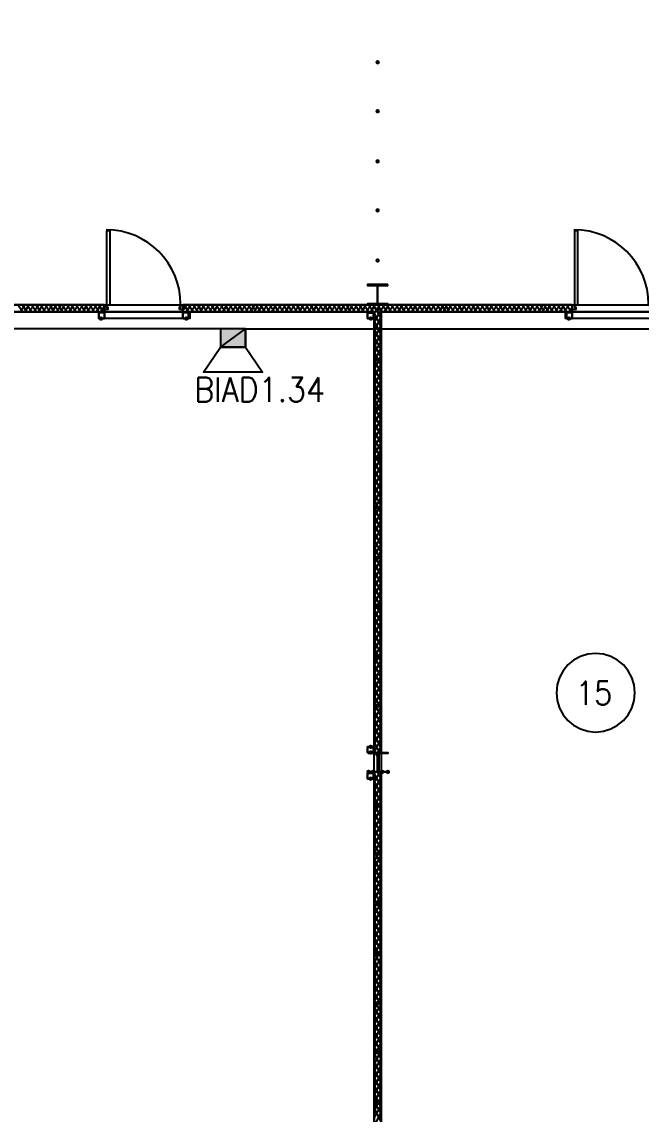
# Model space of a CAD drawing. Header units: millimetres. Extents: x 0 to 420, y 0 to 297.
# Drawn here: x 124.69 to 147.72, y 108.82 to 149.42 of the extents above; entities that cross this region are included whole.
import ezdxf

# ---------------------------------------------------------------- set-up
doc = ezdxf.new("R2010")
doc.units = ezdxf.units.MM
doc.layers.get('0').update_dxf_attribs({"linetype": 'CONTINUOUS'})
doc.styles.get("Standard").update_dxf_attribs({"font": 'STANDARD'})

msp = doc.modelspace()

# ---------------------------------------------------------------- hatches: boundary and pattern name
at = {"true_color": 0x000007}
for points in [[(138.006667, 147.912667), (137.981796, 147.852871), (137.922, 147.828), (137.862204, 147.852871), (137.837333, 147.912667), (137.862204, 147.972462), (137.922, 147.997333), (137.981796, 147.972463)], [(138.006667, 146.092333), (137.981796, 146.032537), (137.922, 146.007667), (137.862204, 146.032537), (137.837333, 146.092333), (137.862204, 146.152129), (137.922, 146.177), (137.981796, 146.152129)], [(138.006667, 144.229667), (137.981796, 144.169871), (137.922, 144.145), (137.862204, 144.169871), (137.837333, 144.229667), (137.862204, 144.289462), (137.922, 144.314333), (137.981796, 144.289463)], [(138.006667, 142.409333), (137.981796, 142.349537), (137.922, 142.324667), (137.862204, 142.349537), (137.837333, 142.409333), (137.862204, 142.469129), (137.922, 142.494), (137.981796, 142.469129)], [(138.006667, 140.546667), (137.981796, 140.486871), (137.922, 140.462), (137.862204, 140.486871), (137.837333, 140.546667), (137.862204, 140.606462), (137.922, 140.631333), (137.981796, 140.606463)], [(127.719667, 138.387667), (127.694796, 138.327871), (127.635, 138.303), (127.575204, 138.327871), (127.550333, 138.387667), (127.575204, 138.447462), (127.635, 138.472333), (127.694796, 138.447463)], [(130.894667, 138.387667), (130.869796, 138.327871), (130.81, 138.303), (130.750204, 138.327871), (130.725333, 138.387667), (130.750204, 138.447462), (130.81, 138.472333), (130.869796, 138.447463)], [(137.752667, 138.387667), (137.727796, 138.327871), (137.668, 138.303), (137.608204, 138.327871), (137.583333, 138.387667), (137.608204, 138.447462), (137.668, 138.472333), (137.727796, 138.447463)], [(138.006667, 138.726333), (137.981796, 138.666537), (137.922, 138.641667), (137.862204, 138.666537), (137.837333, 138.726333), (137.862204, 138.786129), (137.922, 138.811), (137.981796, 138.786129)], [(145.118667, 138.387667), (145.093796, 138.327871), (145.034, 138.303), (144.974204, 138.327871), (144.949333, 138.387667), (144.974204, 138.447462), (145.034, 138.472333), (145.093796, 138.447463)], [(138.006667, 136.863667), (137.981796, 136.803871), (137.922, 136.779), (137.862204, 136.803871), (137.837333, 136.863667), (137.862204, 136.923462), (137.922, 136.948333), (137.981796, 136.923463)], [(138.006667, 135.043333), (137.981796, 134.983537), (137.922, 134.958667), (137.862204, 134.983537), (137.837333, 135.043333), (137.862204, 135.103129), (137.922, 135.128), (137.981796, 135.103129)], [(138.006667, 133.180667), (137.981796, 133.120871), (137.922, 133.096), (137.862204, 133.120871), (137.837333, 133.180667), (137.862204, 133.240462), (137.922, 133.265333), (137.981796, 133.240463)], [(138.006667, 131.360333), (137.981796, 131.300538), (137.922, 131.275667), (137.862204, 131.300538), (137.837333, 131.360333), (137.862204, 131.420129), (137.922, 131.445), (137.981796, 131.420129)], [(138.006667, 129.497667), (137.981796, 129.437871), (137.922, 129.413), (137.862204, 129.437871), (137.837333, 129.497667), (137.862204, 129.557462), (137.922, 129.582333), (137.981796, 129.557463)], [(138.006667, 127.677333), (137.981796, 127.617537), (137.922, 127.592667), (137.862204, 127.617537), (137.837333, 127.677333), (137.862204, 127.737129), (137.922, 127.762), (137.981796, 127.737129)], [(138.006667, 125.814667), (137.981796, 125.754871), (137.922, 125.73), (137.862204, 125.754871), (137.837333, 125.814667), (137.862204, 125.874462), (137.922, 125.899333), (137.981796, 125.874463)], [(138.006667, 123.994333), (137.981796, 123.934537), (137.922, 123.909667), (137.862204, 123.934537), (137.837333, 123.994333), (137.862204, 124.054129), (137.922, 124.079), (137.981796, 124.054129)], [(137.752667, 122.470333), (137.727796, 122.410538), (137.668, 122.385667), (137.608204, 122.410538), (137.583333, 122.470333), (137.608204, 122.530129), (137.668, 122.555), (137.727796, 122.530129)], [(137.752667, 122.258667), (137.727796, 122.198871), (137.668, 122.174), (137.608204, 122.198871), (137.583333, 122.258667), (137.608204, 122.318462), (137.668, 122.343333), (137.727796, 122.318463)], [(138.006667, 122.174), (137.981796, 122.114204), (137.922, 122.089333), (137.862204, 122.114204), (137.837333, 122.174), (137.862204, 122.233796), (137.922, 122.258667), (137.981796, 122.233796)], [(137.668, 121.539), (137.643129, 121.479204), (137.583333, 121.454333), (137.523537, 121.479204), (137.498667, 121.539), (137.523537, 121.598796), (137.583333, 121.623667), (137.643129, 121.598796)], [(137.837333, 121.539), (137.812463, 121.479204), (137.752667, 121.454333), (137.692871, 121.479204), (137.668, 121.539), (137.692871, 121.598796), (137.752667, 121.623667), (137.812462, 121.598796)], [(138.176, 121.539), (138.151129, 121.479204), (138.091333, 121.454333), (138.031538, 121.479204), (138.006667, 121.539), (138.031537, 121.598796), (138.091333, 121.623667), (138.151129, 121.598796)], [(138.387667, 121.539), (138.362796, 121.479204), (138.303, 121.454333), (138.243204, 121.479204), (138.218333, 121.539), (138.243204, 121.598796), (138.303, 121.623667), (138.362796, 121.598796)], [(137.752667, 121.285), (137.727796, 121.225204), (137.668, 121.200333), (137.608204, 121.225204), (137.583333, 121.285), (137.608204, 121.344796), (137.668, 121.369667), (137.727796, 121.344796)], [(138.006667, 120.311333), (137.981796, 120.251537), (137.922, 120.226667), (137.862204, 120.251537), (137.837333, 120.311333), (137.862204, 120.371129), (137.922, 120.396), (137.981796, 120.371129)], [(138.006667, 118.491), (137.981796, 118.431204), (137.922, 118.406333), (137.862204, 118.431204), (137.837333, 118.491), (137.862204, 118.550796), (137.922, 118.575667), (137.981796, 118.550796)], [(138.006667, 116.628333), (137.981796, 116.568537), (137.922, 116.543667), (137.862204, 116.568537), (137.837333, 116.628333), (137.862204, 116.688129), (137.922, 116.713), (137.981796, 116.688129)], [(138.006667, 114.808), (137.981796, 114.748204), (137.922, 114.723333), (137.862204, 114.748204), (137.837333, 114.808), (137.862204, 114.867796), (137.922, 114.892667), (137.981796, 114.867796)], [(138.006667, 112.945333), (137.981796, 112.885538), (137.922, 112.860667), (137.862204, 112.885538), (137.837333, 112.945333), (137.862204, 113.005129), (137.922, 113.03), (137.981796, 113.005129)], [(138.006667, 111.125), (137.981796, 111.065204), (137.922, 111.040333), (137.862204, 111.065204), (137.837333, 111.125), (137.862204, 111.184796), (137.922, 111.209667), (137.981796, 111.184796)], [(138.006667, 109.262333), (137.981796, 109.202538), (137.922, 109.177667), (137.862204, 109.202538), (137.837333, 109.262333), (137.862204, 109.322129), (137.922, 109.347), (137.981796, 109.322129)]]:
    msp.add_hatch(color=0, dxfattribs=at).paths.add_polyline_path(points, flags=0)
at = {"true_color": 0x000052}
h = msp.add_hatch(color=0, dxfattribs=at)
h.paths.add_polyline_path([(133.011333, 137.329333), (132.08, 137.329333), (133.011333, 138.006667)], flags=0)
h.paths.add_polyline_path([(132.08, 137.329333), (133.011333, 138.006667), (132.08, 138.006667)], flags=0)

# ---------------------------------------------------------------- linework, layer by layer
at = {"color": 0, "true_color": 0x000005}
for points in [[(133.011334, 138.006666), (237.236001, 138.006666), (243.924667, 138.006666), (243.924667, 144.060333), (260.942667, 144.060333), (260.942667, 138.006666), (372.745, 138.006666), (372.745, 186.732333), (265.091334, 186.732333), (258.487334, 186.732333), (258.487334, 163.279666), (257.979334, 163.279666), (257.979334, 181.017333), (251.079001, 181.017333), (240.453334, 181.017333), (240.453334, 202.988333), (236.177667, 202.988333), (235.204001, 202.988333), (222.800334, 202.988333), (222.800334, 186.732333), (125.560668, 186.732333)], [(132.080001, 138.006666), (120.311335, 138.006666), (120.311335, 142.493999)]]:
    msp.add_lwpolyline(points, dxfattribs=at)
at = {"color": 0, "true_color": 0x000008}
msp.add_lwpolyline([(121.200333, 186.012667), (121.200333, 138.895667), (242.654667, 138.895667), (242.654667, 186.012667)], close=True, dxfattribs=at)
at = {"color": 0, "true_color": 0x000007}
for points in [[(130.598333, 138.916833), (130.584018, 139.200342), (130.542, 139.47566), (130.473674, 139.741395), (130.380432, 139.996151), (130.26367, 140.238537), (130.124781, 140.467157), (129.965158, 140.680619), (129.786195, 140.877528), (129.589286, 141.056491), (129.375824, 141.216114), (129.147204, 141.355004), (128.904818, 141.471766), (128.650061, 141.565007), (128.384327, 141.633333), (128.109009, 141.675351), (127.8255, 141.689667)], [(147.997333, 138.916833), (147.983018, 139.200342), (147.941, 139.47566), (147.872674, 139.741395), (147.779432, 139.996151), (147.66267, 140.238537), (147.523781, 140.467157), (147.364158, 140.680619), (147.185195, 140.877528), (146.988286, 141.056491), (146.774824, 141.216114), (146.546204, 141.355004), (146.303818, 141.471766), (146.049061, 141.565007), (145.783327, 141.633333), (145.508009, 141.675351), (145.2245, 141.689667)], [(137.583333, 139.657667), (137.583333, 139.615333)], [(137.752667, 139.657667), (137.752667, 139.615333)], [(137.922, 139.657667), (137.922, 138.895667)], [(138.091333, 139.657667), (138.091333, 139.615333)], [(138.260667, 139.657667), (138.260667, 139.615333)], [(127.762, 138.895667), (121.200333, 138.895667)], [(124.714, 138.641667), (124.544667, 138.895667)], [(124.629333, 138.641667), (124.798667, 138.895667)], [(124.883333, 138.641667), (124.714, 138.895667)], [(124.798667, 138.641667), (124.968, 138.895667)], [(125.052667, 138.641667), (124.883333, 138.895667)], [(124.968, 138.641667), (125.137333, 138.895667)], [(125.222, 138.641667), (125.052667, 138.895667)], [(125.137333, 138.641667), (125.306667, 138.895667)], [(125.391333, 138.641667), (125.222, 138.895667)], [(125.306667, 138.641667), (125.476, 138.895667)], [(125.560667, 138.641667), (125.391333, 138.895667)], [(125.476, 138.641667), (125.645333, 138.895667)], [(125.73, 138.641667), (125.560667, 138.895667)], [(125.645333, 138.641667), (125.814667, 138.895667)], [(125.899333, 138.641667), (125.73, 138.895667)], [(125.814667, 138.641667), (125.984, 138.895667)], [(126.068667, 138.641667), (125.899333, 138.895667)], [(125.984, 138.641667), (126.153333, 138.895667)], [(126.195667, 138.641667), (126.068667, 138.895667)], [(126.153333, 138.641667), (126.280333, 138.895667)], [(126.365, 138.641667), (126.195667, 138.895667)], [(126.280333, 138.641667), (126.449667, 138.895667)], [(126.534333, 138.641667), (126.365, 138.895667)], [(126.449667, 138.641667), (126.619, 138.895667)], [(126.703667, 138.641667), (126.534333, 138.895667)], [(126.619, 138.641667), (126.788333, 138.895667)], [(126.873, 138.641667), (126.703667, 138.895667)], [(126.788333, 138.641667), (126.957667, 138.895667)], [(127.042333, 138.641667), (126.873, 138.895667)], [(126.957667, 138.641667), (127.127, 138.895667)], [(127.211667, 138.641667), (127.042333, 138.895667)], [(127.127, 138.641667), (127.296333, 138.895667)], [(127.381, 138.641667), (127.211667, 138.895667)], [(127.296333, 138.641667), (127.465667, 138.895667)], [(127.550333, 138.641667), (127.381, 138.895667)], [(127.465667, 138.641667), (127.635, 138.895667)], [(127.719667, 138.641667), (127.550333, 138.895667)], [(127.635, 138.641667), (127.762, 138.853333)], [(127.762, 138.853333), (127.719667, 138.895667)], [(127.762, 138.895667), (127.762, 138.726333), (127.762, 138.641667)], [(127.762, 138.641667), (127.762, 138.726333), (127.762, 138.895667), (127.762, 138.726333)], [(130.683, 138.684), (130.81, 138.895667)], [(130.683, 138.895667), (130.683, 138.726333), (130.683, 138.641667)], [(130.683, 138.641667), (130.683, 138.726333), (130.683, 138.895667), (130.683, 138.726333)], [(145.161, 138.895667), (130.683, 138.895667)], [(130.894667, 138.641667), (130.725333, 138.895667)], [(130.81, 138.641667), (130.979333, 138.895667)], [(131.064, 138.641667), (130.894667, 138.895667)], [(130.979333, 138.641667), (131.148667, 138.895667)], [(131.233333, 138.641667), (131.064, 138.895667)], [(131.148667, 138.641667), (131.318, 138.895667)], [(131.402667, 138.641667), (131.233333, 138.895667)], [(131.318, 138.641667), (131.487333, 138.895667)], [(131.572, 138.641667), (131.402667, 138.895667)], [(131.487333, 138.641667), (131.656667, 138.895667)], [(131.741333, 138.641667), (131.572, 138.895667)], [(131.656667, 138.641667), (131.826, 138.895667)], [(131.910667, 138.641667), (131.741333, 138.895667)], [(131.826, 138.641667), (131.995333, 138.895667)], [(132.08, 138.641667), (131.910667, 138.895667)], [(131.995333, 138.641667), (132.164667, 138.895667)], [(132.249333, 138.641667), (132.08, 138.895667)], [(132.164667, 138.641667), (132.334, 138.895667)], [(132.418667, 138.641667), (132.249333, 138.895667)], [(132.334, 138.641667), (132.503333, 138.895667)], [(132.588, 138.641667), (132.418667, 138.895667)], [(132.503333, 138.641667), (132.672667, 138.895667)], [(132.757333, 138.641667), (132.588, 138.895667)], [(132.672667, 138.641667), (132.842, 138.895667)], [(132.926667, 138.641667), (132.757333, 138.895667)], [(132.842, 138.641667), (133.011333, 138.895667)], [(133.096, 138.641667), (132.926667, 138.895667)], [(133.011333, 138.641667), (133.180667, 138.895667)], [(133.265333, 138.641667), (133.096, 138.895667)], [(133.180667, 138.641667), (133.35, 138.895667)], [(133.392333, 138.641667), (133.265333, 138.895667)], [(133.35, 138.641667), (133.477, 138.895667)], [(133.561667, 138.641667), (133.392333, 138.895667)], [(133.477, 138.641667), (133.646333, 138.895667)], [(133.731, 138.641667), (133.561667, 138.895667)], [(133.646333, 138.641667), (133.815667, 138.895667)], [(133.900333, 138.641667), (133.731, 138.895667)], [(133.815667, 138.641667), (133.985, 138.895667)], [(134.069667, 138.641667), (133.900333, 138.895667)], [(133.985, 138.641667), (134.154333, 138.895667)], [(134.239, 138.641667), (134.069667, 138.895667)], [(134.154333, 138.641667), (134.323667, 138.895667)], [(134.408333, 138.641667), (134.239, 138.895667)], [(134.323667, 138.641667), (134.493, 138.895667)], [(134.577667, 138.641667), (134.408333, 138.895667)], [(134.493, 138.641667), (134.662333, 138.895667)], [(134.747, 138.641667), (134.577667, 138.895667)], [(134.662333, 138.641667), (134.831667, 138.895667)], [(134.916333, 138.641667), (134.747, 138.895667)], [(134.831667, 138.641667), (135.001, 138.895667)], [(135.085667, 138.641667), (134.916333, 138.895667)], [(135.001, 138.641667), (135.170333, 138.895667)], [(135.255, 138.641667), (135.085667, 138.895667)], [(135.170333, 138.641667), (135.339667, 138.895667)], [(135.424333, 138.641667), (135.255, 138.895667)], [(135.339667, 138.641667), (135.509, 138.895667)], [(135.593667, 138.641667), (135.424333, 138.895667)], [(135.509, 138.641667), (135.678333, 138.895667)], [(135.763, 138.641667), (135.593667, 138.895667)], [(135.678333, 138.641667), (135.847667, 138.895667)], [(135.932333, 138.641667), (135.763, 138.895667)], [(135.847667, 138.641667), (136.017, 138.895667)], [(136.101667, 138.641667), (135.932333, 138.895667)], [(136.017, 138.641667), (136.186333, 138.895667)], [(136.271, 138.641667), (136.101667, 138.895667)], [(136.186333, 138.641667), (136.355667, 138.895667)], [(136.440333, 138.641667), (136.271, 138.895667)], [(136.355667, 138.641667), (136.525, 138.895667)], [(136.609667, 138.641667), (136.440333, 138.895667)], [(136.525, 138.641667), (136.694333, 138.895667)], [(136.779, 138.641667), (136.609667, 138.895667)], [(136.694333, 138.641667), (136.863667, 138.895667)], [(136.906, 138.641667), (136.779, 138.895667)], [(136.863667, 138.641667), (136.990667, 138.895667)], [(137.075333, 138.641667), (136.906, 138.895667)], [(136.990667, 138.641667), (137.16, 138.895667)], [(137.244667, 138.641667), (137.075333, 138.895667)], [(137.16, 138.641667), (137.329333, 138.895667)], [(137.414, 138.641667), (137.244667, 138.895667)], [(137.329333, 138.641667), (137.498667, 138.895667)], [(137.583333, 138.641667), (137.414, 138.895667)], [(137.498667, 138.641667), (137.668, 138.895667)], [(137.583333, 138.938), (137.583333, 138.895667)], [(137.752667, 138.641667), (137.583333, 138.895667)], [(137.668, 138.641667), (137.837333, 138.895667)], [(137.752667, 138.938), (137.752667, 138.895667)], [(137.922, 138.641667), (137.752667, 138.895667)], [(137.837333, 138.641667), (138.006667, 138.895667)], [(138.091333, 138.641667), (137.922, 138.895667)], [(138.006667, 138.641667), (138.176, 138.895667)], [(138.091333, 138.938), (138.091333, 138.895667)], [(138.260667, 138.641667), (138.091333, 138.895667)], [(138.176, 138.641667), (138.345333, 138.895667)], [(138.260667, 138.938), (138.260667, 138.895667)], [(138.43, 138.641667), (138.260667, 138.895667)], [(138.345333, 138.641667), (138.514667, 138.895667)], [(138.599333, 138.641667), (138.43, 138.895667)], [(138.514667, 138.641667), (138.684, 138.895667)], [(138.768667, 138.641667), (138.599333, 138.895667)], [(138.684, 138.641667), (138.853333, 138.895667)], [(138.938, 138.641667), (138.768667, 138.895667)], [(138.853333, 138.641667), (139.022667, 138.895667)], [(139.107333, 138.641667), (138.938, 138.895667)], [(139.022667, 138.641667), (139.192, 138.895667)], [(139.276667, 138.641667), (139.107333, 138.895667)], [(139.192, 138.641667), (139.361333, 138.895667)], [(139.446, 138.641667), (139.276667, 138.895667)], [(139.361333, 138.641667), (139.530667, 138.895667)], [(139.615333, 138.641667), (139.446, 138.895667)], [(139.530667, 138.641667), (139.7, 138.895667)], [(139.784667, 138.641667), (139.615333, 138.895667)], [(139.7, 138.641667), (139.869333, 138.895667)], [(139.954, 138.641667), (139.784667, 138.895667)], [(139.869333, 138.641667), (140.038667, 138.895667)], [(140.123333, 138.641667), (139.954, 138.895667)], [(140.038667, 138.641667), (140.208, 138.895667)], [(140.292667, 138.641667), (140.123333, 138.895667)], [(140.208, 138.641667), (140.377333, 138.895667)], [(140.462, 138.641667), (140.292667, 138.895667)], [(140.377333, 138.641667), (140.504333, 138.895667)], [(140.589, 138.641667), (140.462, 138.895667)], [(140.504333, 138.641667), (140.673667, 138.895667)], [(140.758333, 138.641667), (140.589, 138.895667)], [(140.673667, 138.641667), (140.843, 138.895667)], [(140.927667, 138.641667), (140.758333, 138.895667)], [(140.843, 138.641667), (141.012333, 138.895667)], [(141.097, 138.641667), (140.927667, 138.895667)], [(141.012333, 138.641667), (141.181667, 138.895667)], [(141.266333, 138.641667), (141.097, 138.895667)], [(141.181667, 138.641667), (141.351, 138.895667)], [(141.435667, 138.641667), (141.266333, 138.895667)], [(141.351, 138.641667), (141.520333, 138.895667)], [(141.605, 138.641667), (141.435667, 138.895667)], [(141.520333, 138.641667), (141.689667, 138.895667)], [(141.774333, 138.641667), (141.605, 138.895667)], [(141.689667, 138.641667), (141.859, 138.895667)], [(141.943667, 138.641667), (141.774333, 138.895667)], [(141.859, 138.641667), (142.028333, 138.895667)], [(142.113, 138.641667), (141.943667, 138.895667)], [(142.028333, 138.641667), (142.197667, 138.895667)], [(142.282333, 138.641667), (142.113, 138.895667)], [(142.197667, 138.641667), (142.367, 138.895667)], [(142.451667, 138.641667), (142.282333, 138.895667)], [(142.367, 138.641667), (142.536333, 138.895667)], [(142.621, 138.641667), (142.451667, 138.895667)], [(142.536333, 138.641667), (142.705667, 138.895667)], [(142.790333, 138.641667), (142.621, 138.895667)], [(142.705667, 138.641667), (142.875, 138.895667)], [(142.959667, 138.641667), (142.790333, 138.895667)], [(142.875, 138.641667), (143.044333, 138.895667)], [(143.129, 138.641667), (142.959667, 138.895667)], [(143.044333, 138.641667), (143.213667, 138.895667)], [(143.298333, 138.641667), (143.129, 138.895667)], [(143.213667, 138.641667), (143.383, 138.895667)], [(143.467667, 138.641667), (143.298333, 138.895667)], [(143.383, 138.641667), (143.552333, 138.895667)], [(143.637, 138.641667), (143.467667, 138.895667)], [(143.552333, 138.641667), (143.721667, 138.895667)], [(143.806333, 138.641667), (143.637, 138.895667)], [(143.721667, 138.641667), (143.891, 138.895667)], [(143.975667, 138.641667), (143.806333, 138.895667)], [(143.891, 138.641667), (144.060333, 138.895667)], [(144.102667, 138.641667), (143.975667, 138.895667)], [(144.060333, 138.641667), (144.187333, 138.895667)], [(144.272, 138.641667), (144.102667, 138.895667)], [(144.187333, 138.641667), (144.356667, 138.895667)], [(144.441333, 138.641667), (144.272, 138.895667)], [(144.356667, 138.641667), (144.526, 138.895667)], [(144.610667, 138.641667), (144.441333, 138.895667)], [(144.526, 138.641667), (144.695333, 138.895667)], [(144.78, 138.641667), (144.610667, 138.895667)], [(144.695333, 138.641667), (144.864667, 138.895667)], [(144.949333, 138.641667), (144.78, 138.895667)], [(144.864667, 138.641667), (145.034, 138.895667)], [(145.118667, 138.641667), (144.949333, 138.895667)], [(145.161, 138.853333), (145.118667, 138.895667)], [(145.161, 138.895667), (145.161, 138.726333), (145.161, 138.641667)], [(145.161, 138.641667), (145.161, 138.726333), (145.161, 138.895667), (145.161, 138.726333)], [(108.585, 138.641667), (127.762, 138.641667)], [(127.635, 138.641667), (127.635, 138.599333)], [(127.762, 138.514667), (127.762, 138.641667), (129.243667, 138.641667)], [(129.243667, 138.387667), (127.762, 138.387667), (127.762, 138.514667)], [(129.243667, 138.641667), (130.683, 138.641667), (130.683, 138.514667)], [(130.683, 138.514667), (130.683, 138.387667), (129.243667, 138.387667)], [(130.725333, 138.641667), (130.683, 138.684)], [(130.683, 138.641667), (137.795, 138.641667)], [(130.81, 138.641667), (130.81, 138.599333)], [(137.668, 138.641667), (137.668, 138.599333)], [(137.795, 138.514667), (137.837333, 138.641667)], [(137.795, 138.218333), (138.006667, 138.641667)], [(137.795, 138.641667), (137.795, 122.258667), (138.049, 122.258667), (138.049, 138.641667)], [(138.049, 138.091333), (137.795, 138.599333)], [(138.049, 138.387667), (137.922, 138.641667)], [(138.049, 138.641667), (145.161, 138.641667)], [(145.034, 138.641667), (145.161, 138.811)], [(145.034, 138.641667), (145.034, 138.599333)], [(145.161, 138.514667), (145.161, 138.641667), (146.600333, 138.641667)], [(146.600333, 138.387667), (145.161, 138.387667), (145.161, 138.514667)], [(146.600333, 138.641667), (148.082, 138.641667), (148.082, 138.514667)], [(148.082, 138.514667), (148.082, 138.387667), (146.600333, 138.387667)], [(137.795, 137.922), (138.049, 138.43)], [(138.049, 137.795), (137.795, 138.303)], [(137.795, 137.625667), (138.049, 138.133667)], [(138.049, 137.498667), (137.795, 138.006667)], [(137.795, 137.329333), (138.049, 137.837333)], [(138.049, 137.244667), (137.795, 137.710333)], [(137.795, 137.075333), (138.049, 137.541)], [(138.049, 136.948333), (137.795, 137.456333)], [(137.795, 136.779), (138.049, 137.287)], [(138.049, 136.652), (137.795, 137.16)], [(137.795, 136.482667), (138.049, 136.990667)], [(138.049, 136.355667), (137.795, 136.863667)], [(137.795, 136.186333), (138.049, 136.694333)], [(138.049, 136.059333), (137.795, 136.567333)], [(137.795, 135.89), (138.049, 136.398)], [(138.049, 135.763), (137.795, 136.271)], [(137.795, 135.593667), (138.049, 136.101667)], [(138.049, 135.466667), (137.795, 135.974667)], [(137.795, 135.297333), (138.049, 135.805333)], [(138.049, 135.212667), (137.795, 135.678333)], [(137.795, 135.043333), (138.049, 135.509)], [(138.049, 134.916333), (137.795, 135.424333)], [(137.795, 134.747), (138.049, 135.255)], [(138.049, 134.62), (137.795, 135.128)], [(137.795, 134.450667), (138.049, 134.958667)], [(138.049, 134.323667), (137.795, 134.831667)], [(137.795, 134.154333), (138.049, 134.662333)], [(138.049, 134.027333), (137.795, 134.535333)], [(137.795, 133.858), (138.049, 134.366)], [(138.049, 133.731), (137.795, 134.239)], [(137.795, 133.561667), (138.049, 134.069667)], [(138.049, 133.477), (137.795, 133.942667)], [(137.795, 133.307667), (138.049, 133.773333)], [(138.049, 133.180667), (137.795, 133.688667)], [(137.795, 133.011333), (138.049, 133.519333)], [(138.049, 132.884333), (137.795, 133.392333)], [(137.795, 132.715), (138.049, 133.223)], [(138.049, 132.588), (137.795, 133.096)], [(137.795, 132.418667), (138.049, 132.926667)], [(138.049, 132.291667), (137.795, 132.799667)], [(137.795, 132.122333), (138.049, 132.630333)], [(138.049, 131.995333), (137.795, 132.503333)], [(137.795, 131.826), (138.049, 132.334)], [(138.049, 131.699), (137.795, 132.207)], [(137.795, 131.529667), (138.049, 132.037667)], [(138.049, 131.445), (137.795, 131.910667)], [(137.795, 131.275667), (138.049, 131.741333)], [(138.049, 131.148667), (137.795, 131.656667)], [(137.795, 130.979333), (138.049, 131.487333)], [(138.049, 130.852333), (137.795, 131.360333)], [(137.795, 130.683), (138.049, 131.191)], [(138.049, 130.556), (137.795, 131.064)], [(137.795, 130.386667), (138.049, 130.894667)], [(138.049, 130.259667), (137.795, 130.767667)], [(137.795, 130.090333), (138.049, 130.598333)], [(138.049, 129.963333), (137.795, 130.471333)], [(137.795, 129.794), (138.049, 130.302)], [(138.049, 129.709333), (137.795, 130.175)], [(137.795, 129.54), (138.049, 130.005667)], [(138.049, 129.413), (137.795, 129.921)], [(137.795, 129.243667), (138.049, 129.751667)], [(138.049, 129.116667), (137.795, 129.624667)], [(137.795, 128.947333), (138.049, 129.455333)], [(138.049, 128.820333), (137.795, 129.328333)], [(137.795, 128.651), (138.049, 129.159)], [(138.049, 128.524), (137.795, 129.032)], [(137.795, 128.354667), (138.049, 128.862667)], [(138.049, 128.227667), (137.795, 128.735667)], [(137.795, 128.058333), (138.049, 128.566333)], [(138.049, 127.931333), (137.795, 128.439333)], [(137.795, 127.762), (138.049, 128.27)], [(138.049, 127.677333), (137.795, 128.143)], [(137.795, 127.508), (138.049, 127.973667)], [(138.049, 127.381), (137.795, 127.889)], [(137.795, 127.211667), (138.049, 127.719667)], [(138.049, 127.084667), (137.795, 127.592667)], [(137.795, 126.915333), (138.049, 127.423333)], [(138.049, 126.788333), (137.795, 127.296333)], [(137.795, 126.619), (138.049, 127.127)], [(138.049, 126.492), (137.795, 127)], [(137.795, 126.322667), (138.049, 126.830667)], [(138.049, 126.195667), (137.795, 126.703667)], [(137.795, 126.026333), (138.049, 126.534333)], [(138.049, 125.941667), (137.795, 126.407333)], [(137.795, 125.772333), (138.049, 126.238)], [(138.049, 125.645333), (137.795, 126.153333)], [(137.795, 125.476), (138.049, 125.984)], [(138.049, 125.349), (137.795, 125.857)], [(147.489333, 124.481167), (147.459661, 124.77551), (147.374561, 125.049662), (147.239905, 125.297749), (147.061566, 125.513899), (146.845416, 125.692238), (146.597329, 125.826894), (146.323177, 125.911995), (146.028833, 125.941667), (145.73449, 125.911995), (145.460338, 125.826894), (145.212251, 125.692238), (144.996101, 125.513899), (144.817762, 125.297749), (144.683106, 125.049662), (144.598005, 124.77551), (144.568333, 124.481167)], [(137.795, 125.179667), (138.049, 125.687667)], [(138.049, 125.052667), (137.795, 125.560667)], [(137.795, 124.883333), (138.049, 125.391333)], [(138.049, 124.756333), (137.795, 125.264333)], [(137.795, 124.587), (138.049, 125.095)], [(138.049, 124.46), (137.795, 124.968)], [(137.795, 124.290667), (138.049, 124.798667)], [(138.049, 124.163667), (137.795, 124.671667)], [(137.795, 123.994333), (138.049, 124.502333)], [(138.049, 123.909667), (137.795, 124.375333)], [(144.568333, 124.481167), (144.598005, 124.186823), (144.683106, 123.912671), (144.817762, 123.664584), (144.996101, 123.448434), (145.212251, 123.270095), (145.460338, 123.135439), (145.73449, 123.050339), (146.028833, 123.020667), (146.323177, 123.050339), (146.597329, 123.135439), (146.845416, 123.270095), (147.061566, 123.448434), (147.239905, 123.664584), (147.374561, 123.912671), (147.459661, 124.186823), (147.489333, 124.481167)], [(137.795, 123.740333), (138.049, 124.206)], [(138.049, 123.613333), (137.795, 124.121333)], [(137.795, 123.444), (138.049, 123.952)], [(138.049, 123.317), (137.795, 123.825)], [(137.795, 123.147667), (138.049, 123.655667)], [(138.049, 123.020667), (137.795, 123.528667)], [(137.795, 122.851333), (138.049, 123.359333)], [(138.049, 122.724333), (137.795, 123.232333)], [(137.795, 122.555), (138.049, 123.063)], [(138.049, 122.428), (137.795, 122.936)], [(137.795, 122.258667), (138.049, 122.766667)], [(138.006667, 122.258667), (137.795, 122.639667)], [(137.583333, 122.216333), (137.583333, 122.258667)], [(137.752667, 122.216333), (137.752667, 122.258667)], [(137.837333, 122.258667), (137.795, 122.385667)], [(137.922, 122.258667), (138.049, 122.470333)], [(137.922, 121.539), (137.922, 122.258667)], [(138.091333, 122.216333), (138.091333, 122.258667)], [(138.303, 122.216333), (138.303, 122.258667)], [(137.668, 121.539), (137.668, 121.496667)], [(137.795, 121.412), (137.837333, 121.539)], [(137.795, 121.115667), (138.006667, 121.539)], [(138.049, 120.988667), (137.795, 121.496667)], [(138.049, 121.285), (137.922, 121.539)], [(137.795, 120.819333), (138.049, 121.327333)], [(138.049, 120.692333), (137.795, 121.200333)], [(137.795, 120.523), (138.049, 121.031)], [(138.049, 120.396), (137.795, 120.904)], [(137.795, 120.226667), (138.049, 120.734667)], [(138.049, 120.142), (137.795, 120.607667)], [(137.795, 119.972667), (138.049, 120.438333)], [(138.049, 119.845667), (137.795, 120.353667)], [(137.795, 119.676333), (138.049, 120.184333)], [(138.049, 119.549333), (137.795, 120.057333)], [(137.795, 119.38), (138.049, 119.888)], [(138.049, 119.253), (137.795, 119.761)], [(137.795, 119.083667), (138.049, 119.591667)], [(138.049, 118.956667), (137.795, 119.464667)], [(137.795, 118.787333), (138.049, 119.295333)], [(138.049, 118.660333), (137.795, 119.168333)], [(137.795, 118.491), (138.049, 118.999)], [(138.049, 118.406333), (137.795, 118.872)], [(137.795, 118.194667), (138.049, 118.702667)], [(138.049, 118.11), (137.795, 118.618)], [(137.795, 117.940667), (138.049, 118.448667)], [(138.049, 117.813667), (137.795, 118.321667)], [(137.795, 117.644333), (138.049, 118.152333)], [(138.049, 117.517333), (137.795, 118.025333)], [(137.795, 117.348), (138.049, 117.856)], [(138.049, 117.221), (137.795, 117.729)], [(137.795, 117.051667), (138.049, 117.559667)], [(138.049, 116.924667), (137.795, 117.432667)], [(137.795, 116.755333), (138.049, 117.263333)], [(138.049, 116.628333), (137.795, 117.136333)], [(137.795, 116.459), (138.049, 116.967)], [(138.049, 116.374333), (137.795, 116.84)], [(137.795, 116.205), (138.049, 116.670667)], [(138.049, 116.078), (137.795, 116.586)], [(137.795, 115.908667), (138.049, 116.416667)], [(138.049, 115.781667), (137.795, 116.289667)], [(137.795, 115.612333), (138.049, 116.120333)], [(138.049, 115.485333), (137.795, 115.993333)], [(137.795, 115.316), (138.049, 115.824)], [(138.049, 115.189), (137.795, 115.697)], [(137.795, 115.019667), (138.049, 115.527667)], [(138.049, 114.892667), (137.795, 115.400667)], [(137.795, 114.723333), (138.049, 115.231333)], [(138.049, 114.638667), (137.795, 115.104333)], [(137.795, 114.427), (138.049, 114.935)], [(138.049, 114.342333), (137.795, 114.850333)], [(137.795, 114.173), (138.049, 114.638667)], [(138.049, 114.046), (137.795, 114.554)], [(137.795, 113.876667), (138.049, 114.384667)], [(138.049, 113.749667), (137.795, 114.257667)], [(137.795, 113.580333), (138.049, 114.088333)], [(138.049, 113.453333), (137.795, 113.961333)], [(137.795, 113.284), (138.049, 113.792)], [(138.049, 113.157), (137.795, 113.665)], [(137.795, 112.987667), (138.049, 113.495667)], [(138.049, 112.860667), (137.795, 113.368667)], [(137.795, 112.691333), (138.049, 113.199333)], [(138.049, 112.606667), (137.795, 113.072333)], [(137.795, 112.437333), (138.049, 112.903)], [(138.049, 112.310333), (137.795, 112.818333)], [(137.795, 112.141), (138.049, 112.649)], [(138.049, 112.014), (137.795, 112.522)], [(137.795, 111.844667), (138.049, 112.352667)], [(138.049, 111.717667), (137.795, 112.225667)], [(137.795, 111.548333), (138.049, 112.056333)], [(138.049, 111.421333), (137.795, 111.929333)], [(137.795, 111.252), (138.049, 111.76)], [(138.049, 111.125), (137.795, 111.633)], [(137.795, 110.955667), (138.049, 111.463667)], [(138.049, 110.871), (137.795, 111.336667)], [(137.795, 110.659333), (138.049, 111.167333)], [(138.049, 110.574667), (137.795, 111.082667)], [(137.795, 110.405333), (138.049, 110.871)], [(138.049, 110.278333), (137.795, 110.786333)], [(137.795, 110.109), (138.049, 110.617)], [(138.049, 109.982), (137.795, 110.49)], [(137.795, 109.812667), (138.049, 110.320667)], [(138.049, 109.685667), (137.795, 110.193667)], [(137.795, 109.516333), (138.049, 110.024333)], [(138.049, 109.389333), (137.795, 109.897333)], [(137.795, 109.22), (138.049, 109.728)], [(138.049, 109.093), (137.795, 109.601)], [(137.795, 108.923667), (138.049, 109.431667)], [(138.049, 108.839), (137.795, 109.304667)], [(137.795, 108.669667), (138.049, 109.135333)], [(138.049, 108.542667), (137.795, 109.050667)], [(137.795, 108.373333), (138.049, 108.881333)]]:
    msp.add_lwpolyline(points, dxfattribs=at)
for points in [[(127.846667, 141.647333), (127.846667, 138.895667), (127.973667, 138.895667), (127.973667, 141.647333)], [(145.245667, 141.647333), (145.245667, 138.895667), (145.372667, 138.895667), (145.372667, 141.647333)], [(138.303, 139.657667), (137.541, 139.657667), (137.541, 139.615333), (137.922, 139.615333), (137.922, 138.938), (137.541, 138.938), (137.541, 138.895667), (138.303, 138.895667), (138.303, 138.938), (137.922, 138.938), (137.922, 139.615333), (138.303, 139.615333)], [(127.762, 138.726333), (127.762, 138.895667), (127.846667, 138.895667), (127.846667, 138.811), (127.889, 138.811), (127.889, 138.726333)], [(130.556, 138.726333), (130.556, 138.811), (130.598333, 138.811), (130.598333, 138.895667), (130.683, 138.895667), (130.683, 138.726333)], [(145.161, 138.726333), (145.161, 138.895667), (145.245667, 138.895667), (145.245667, 138.811), (145.288, 138.811), (145.288, 138.726333)], [(127.550333, 138.641667), (127.762, 138.641667), (127.762, 138.387667), (127.550333, 138.387667)], [(127.550333, 138.599333), (127.550333, 138.387667), (127.762, 138.387667), (127.762, 138.599333)], [(130.683, 138.641667), (130.937, 138.641667), (130.937, 138.387667), (130.683, 138.387667)], [(130.683, 138.599333), (130.683, 138.387667), (130.894667, 138.387667), (130.894667, 138.599333)], [(137.795, 138.641667), (137.541, 138.641667), (137.541, 138.387667), (137.795, 138.387667)], [(137.752667, 138.599333), (137.752667, 138.387667), (137.541, 138.387667), (137.541, 138.599333)], [(144.907, 138.641667), (145.161, 138.641667), (145.161, 138.387667), (144.907, 138.387667)], [(144.949333, 138.599333), (144.949333, 138.387667), (145.161, 138.387667), (145.161, 138.599333)], [(137.795, 122.470333), (137.541, 122.470333), (137.541, 122.258667), (137.795, 122.258667)], [(137.752667, 122.470333), (137.752667, 122.258667), (137.541, 122.258667), (137.541, 122.470333)], [(138.303, 121.539), (137.583333, 121.539), (137.922, 121.539), (137.922, 122.216333), (137.583333, 122.216333), (137.583333, 122.258667), (138.303, 122.258667), (138.303, 122.216333), (137.964333, 122.216333), (137.964333, 121.539)], [(137.795, 121.539), (137.541, 121.539), (137.541, 121.285), (137.795, 121.285)], [(137.752667, 121.496667), (137.752667, 121.285), (137.541, 121.285), (137.541, 121.496667)], [(137.795, 121.539), (137.795, 104.859667), (138.049, 104.859667), (138.049, 121.539)]]:
    msp.add_lwpolyline(points, close=True, dxfattribs=at)
at = {"color": 0, "true_color": 0x00002b}
for points in [[(108.585, 138.641667), (108.585, 104.14), (137.795, 104.14), (137.795, 138.641667)], [(138.049, 138.641667), (138.049, 104.14), (155.151667, 104.14), (155.151667, 138.641667)]]:
    msp.add_lwpolyline(points, close=True, dxfattribs=at)
at = {"color": 0, "true_color": 0x000052}
msp.add_lwpolyline([(133.011333, 137.329333), (133.011333, 138.006667), (132.08, 138.006667), (132.08, 137.329333), (133.011333, 137.329333), (133.646333, 136.398), (131.445, 136.398), (132.08, 137.329333)], dxfattribs=at)
for points in [[(133.011333, 137.329333), (132.08, 137.329333), (133.011333, 138.006667)], [(132.08, 137.329333), (133.011333, 138.006667), (132.08, 138.006667)]]:
    msp.add_lwpolyline(points, close=True, dxfattribs=at)

# ---------------------------------------------------------------- texts
at = {"color": 0, "true_color": 0x000007, "attachment_point": 1}
for s, insert, char_height, width in [('BIAD1.34', (131.106339, 136.198871), 0.90154, 4.80821323), ('15', (145.287997, 124.908699), 0.872032, 0.87203199)]:
    msp.add_mtext(s, dxfattribs=dict(at, insert=insert, char_height=char_height, width=width))

doc.saveas('drawing.dxf')
